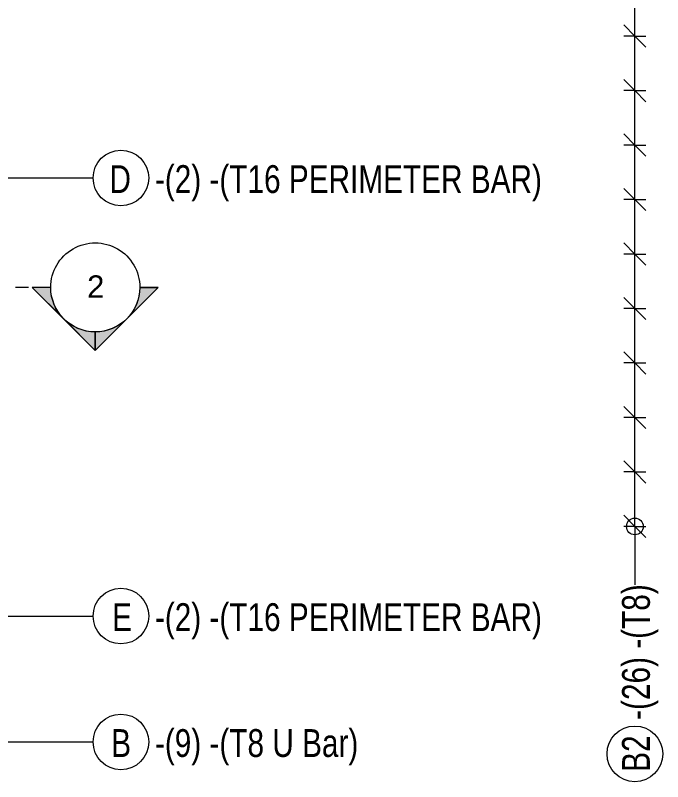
# Model space of a CAD drawing. Header units: millimetres. Extents: x 840 to 20197, y -2485 to 18696.
# Drawn here: x 4343 to 6670, y -2212 to 542 of the extents above; entities that cross this region are included whole.
import ezdxf

# ---------------------------------------------------------------- set-up
doc = ezdxf.new("R2010")
doc.units = ezdxf.units.MM
for name, color, linetype, lineweight in [('A-ANNO-DIMS', 211, 'Continuous', 9), ('A-ANNO-DIMS-40', 211, 'Continuous', 9), ('G-ANNO-SYMB', 111, 'Continuous', 9), ('S-RBAR-IDEN', 171, 'Continuous', 9)]:
    doc.layers.add(name, color=color, linetype=linetype, lineweight=lineweight)
doc.styles.add('Arial_1', font='arial.ttf', dxfattribs={"height": 79.99999999999991})
doc.styles.add('Nirmala UI Semilight', font='NirmalaS.ttf', dxfattribs={"width": 0.8, "height": 99.99999999999993})
doc.dimstyles.new('Arrow_Filled_-_2_5_NI_UI', dxfattribs={"dimscale": 304.8, "dimtxt": 104.7363945578231, "dimasz": 0.2624671916010498, "dimexe": 0.1312335958005249, "dimexo": 0.0625, "dimgap": 0.1312335958005249, "dimtad": 1, "dimdec": 0, "dimzin": 0, "dimdsep": 46, "dimtxsty": 'Nirmala UI Semilight', "dimblk1": 'OBLIQUE', "dimblk2": 'OBLIQUE', "dimsah": 1, "dimcen": 0.09, "dimazin": 0, "dimtfac": 1, "dimtdec": 4, "dimtix": 1, "dimtmove": 0, "dimatfit": 3, "dimfxl": 0.1312335958005249, "dimfxlon": 1, "dimtvp": 1, "dimtolj": 1, "dimtzin": 0, "dimarcsym": 2})

# ---------------------------------------------------------------- blocks, each defined once
blk = doc.blocks.new('M_Rebar Tag_rfa MARK - ARROW-794226-Elevation Front Copy 1')
at = {"layer": 'S-RBAR-IDEN'}
blk.add_circle((4722.476342548553, 4359.001244878372), 100, dxfattribs=at)
blk = doc.blocks.new('DIMBLOCK1-Elevation Front Copy 1')
at = {"layer": 'A-ANNO-DIMS-40'}
for p, q in [((6569.440502818487, -1099.200000000131), (6529.440502818487, -1059.200000000131)), ((6569.440502818487, -1099.200000000131), (6529.440502818487, -1099.200000000131)), ((6569.440502818487, -1295.000000000119), (6569.440502818487, -1099.200000000131)), ((6569.440502818487, -1099.200000000131), (6609.440502818486, -1139.200000000131)), ((6569.440502818487, -1099.200000000131), (6609.440502818486, -1099.200000000131)), ((6569.440502818487, -1295.000000000119), (6529.440502818487, -1255.000000000119)), ((6569.440502818487, -1295.000000000119), (6529.440502818487, -1295.000000000119)), ((6569.440502818487, -1295.000000000119), (6609.440502818486, -1335.000000000119)), ((6569.440502818487, -1295.000000000119), (6609.440502818486, -1295.000000000119))]:
    blk.add_line(p, q, dxfattribs=at)
blk = doc.blocks.new('_Oblique')
at = {"color": 0, "linetype": 'ByBlock', "lineweight": -2}
blk.add_line((-0.5, -0.5), (0.5, 0.5), dxfattribs=at)
blk = doc.blocks.new('DIMBLOCK2-Elevation Front Copy 1')
at = {"layer": 'A-ANNO-DIMS-40'}
for p, q in [((6569.440502818487, -903.400000000142), (6529.440502818487, -863.400000000142)), ((6569.440502818487, -903.400000000142), (6529.440502818487, -903.400000000142)), ((6569.440502818487, -1099.200000000131), (6569.440502818487, -903.400000000142)), ((6569.440502818487, -903.400000000142), (6609.440502818486, -943.400000000142)), ((6569.440502818487, -903.400000000142), (6609.440502818486, -903.400000000142)), ((6569.440502818487, -1099.200000000131), (6529.440502818487, -1059.200000000131)), ((6569.440502818487, -1099.200000000131), (6529.440502818487, -1099.200000000131)), ((6569.440502818487, -1099.200000000131), (6609.440502818486, -1139.200000000131)), ((6569.440502818487, -1099.200000000131), (6609.440502818486, -1099.200000000131))]:
    blk.add_line(p, q, dxfattribs=at)
blk = doc.blocks.new('DIMBLOCK3-Elevation Front Copy 1')
at = {"layer": 'A-ANNO-DIMS-40'}
for p, q in [((6569.440502818487, -707.6000000001537), (6529.440502818487, -667.6000000001537)), ((6569.440502818487, -707.6000000001534), (6529.440502818487, -707.6000000001534)), ((6569.440502818487, -903.400000000142), (6569.440502818487, -707.6000000001537)), ((6569.440502818487, -707.6000000001537), (6609.440502818486, -747.6000000001537)), ((6569.440502818487, -707.6000000001534), (6609.440502818486, -707.6000000001534)), ((6569.440502818487, -903.400000000142), (6529.440502818487, -863.400000000142)), ((6569.440502818487, -903.400000000142), (6529.440502818487, -903.400000000142)), ((6569.440502818487, -903.400000000142), (6609.440502818486, -943.400000000142)), ((6569.440502818487, -903.400000000142), (6609.440502818486, -903.400000000142))]:
    blk.add_line(p, q, dxfattribs=at)
blk = doc.blocks.new('DIMBLOCK4-Elevation Front Copy 1')
at = {"layer": 'A-ANNO-DIMS-40'}
for p, q in [((6569.440502818487, -511.8000000001646), (6529.440502818487, -471.8000000001646)), ((6569.440502818487, -511.8000000001646), (6529.440502818487, -511.8000000001646)), ((6569.440502818487, -707.6000000001537), (6569.440502818487, -511.8000000001646)), ((6569.440502818487, -511.8000000001646), (6609.440502818486, -551.8000000001647)), ((6569.440502818487, -511.8000000001646), (6609.440502818486, -511.8000000001646)), ((6569.440502818487, -707.6000000001537), (6529.440502818487, -667.6000000001537)), ((6569.440502818487, -707.6000000001534), (6529.440502818487, -707.6000000001534)), ((6569.440502818487, -707.6000000001537), (6609.440502818486, -747.6000000001537)), ((6569.440502818487, -707.6000000001534), (6609.440502818486, -707.6000000001534))]:
    blk.add_line(p, q, dxfattribs=at)
blk = doc.blocks.new('DIMBLOCK5-Elevation Front Copy 1')
at = {"layer": 'A-ANNO-DIMS-40'}
for p, q in [((6569.440502818487, -316.0000000001762), (6529.440502818487, -276.0000000001761)), ((6569.440502818487, -316.0000000001763), (6529.440502818487, -316.0000000001763)), ((6569.440502818487, -511.8000000001646), (6569.440502818487, -316.0000000001762)), ((6569.440502818487, -316.0000000001762), (6609.440502818486, -356.0000000001762)), ((6569.440502818487, -316.0000000001763), (6609.440502818486, -316.0000000001763)), ((6569.440502818487, -511.8000000001646), (6529.440502818487, -471.8000000001646)), ((6569.440502818487, -511.8000000001646), (6529.440502818487, -511.8000000001646)), ((6569.440502818487, -511.8000000001646), (6609.440502818486, -551.8000000001647)), ((6569.440502818487, -511.8000000001646), (6609.440502818486, -511.8000000001646))]:
    blk.add_line(p, q, dxfattribs=at)
blk = doc.blocks.new('DIMBLOCK6-Elevation Front Copy 1')
at = {"layer": 'A-ANNO-DIMS-40'}
for p, q in [((6569.440502818487, -120.2000000001876), (6529.440502818487, -80.20000000018761)), ((6569.440502818487, -120.2000000001878), (6529.440502818487, -120.2000000001878)), ((6569.440502818487, -316.0000000001762), (6569.440502818487, -120.2000000001876)), ((6569.440502818487, -120.2000000001876), (6609.440502818486, -160.2000000001876)), ((6569.440502818487, -120.2000000001878), (6609.440502818486, -120.2000000001878)), ((6569.440502818487, -316.0000000001762), (6529.440502818487, -276.0000000001761)), ((6569.440502818487, -316.0000000001763), (6529.440502818487, -316.0000000001763)), ((6569.440502818487, -316.0000000001762), (6609.440502818486, -356.0000000001762)), ((6569.440502818487, -316.0000000001763), (6609.440502818486, -316.0000000001763))]:
    blk.add_line(p, q, dxfattribs=at)
blk = doc.blocks.new('DIMBLOCK7-Elevation Front Copy 1')
at = {"layer": 'A-ANNO-DIMS-40'}
for p, q in [((6569.440502818487, 75.59999999980089), (6529.440502818487, 115.5999999998009)), ((6569.440502818487, 75.59999999980089), (6529.440502818487, 75.59999999980089)), ((6569.440502818487, -120.2000000001876), (6569.440502818487, 75.59999999980089)), ((6569.440502818487, 75.59999999980089), (6609.440502818486, 35.59999999980087)), ((6569.440502818487, 75.59999999980089), (6609.440502818486, 75.59999999980089)), ((6569.440502818487, -120.2000000001876), (6529.440502818487, -80.20000000018761)), ((6569.440502818487, -120.2000000001878), (6529.440502818487, -120.2000000001878)), ((6569.440502818487, -120.2000000001876), (6609.440502818486, -160.2000000001876)), ((6569.440502818487, -120.2000000001878), (6609.440502818486, -120.2000000001878))]:
    blk.add_line(p, q, dxfattribs=at)
blk = doc.blocks.new('DIMBLOCK8-Elevation Front Copy 1')
at = {"layer": 'A-ANNO-DIMS-40'}
for p, q in [((6569.440502818487, 271.3999999997894), (6529.440502818487, 311.3999999997894)), ((6569.440502818487, 271.3999999997894), (6529.440502818487, 271.3999999997894)), ((6569.440502818487, 75.59999999980089), (6569.440502818487, 271.3999999997894)), ((6569.440502818487, 271.3999999997894), (6609.440502818486, 231.3999999997894)), ((6569.440502818487, 271.3999999997894), (6609.440502818486, 271.3999999997894)), ((6569.440502818487, 75.59999999980089), (6529.440502818487, 115.5999999998009)), ((6569.440502818487, 75.59999999980089), (6529.440502818487, 75.59999999980089)), ((6569.440502818487, 75.59999999980089), (6609.440502818486, 35.59999999980087)), ((6569.440502818487, 75.59999999980089), (6609.440502818486, 75.59999999980089))]:
    blk.add_line(p, q, dxfattribs=at)
blk = doc.blocks.new('DIMBLOCK9-Elevation Front Copy 1')
at = {"layer": 'A-ANNO-DIMS-40'}
for p, q in [((6569.440502818487, 467.1999999997774), (6529.440502818487, 507.1999999997774)), ((6569.440502818487, 467.1999999997777), (6529.440502818487, 467.1999999997777)), ((6569.440502818487, 271.3999999997894), (6569.440502818487, 467.1999999997774)), ((6569.440502818487, 467.1999999997774), (6609.440502818486, 427.1999999997773)), ((6569.440502818487, 467.1999999997777), (6609.440502818486, 467.1999999997777)), ((6569.440502818487, 271.3999999997894), (6529.440502818487, 311.3999999997894)), ((6569.440502818487, 271.3999999997894), (6529.440502818487, 271.3999999997894)), ((6569.440502818487, 271.3999999997894), (6609.440502818486, 231.3999999997894)), ((6569.440502818487, 271.3999999997894), (6609.440502818486, 271.3999999997894))]:
    blk.add_line(p, q, dxfattribs=at)
blk = doc.blocks.new('DIMBLOCK10-Elevation Front Copy 1')
at = {"layer": 'A-ANNO-DIMS-40'}
for p, q in [((6569.440502818487, 662.9999999997665), (6529.440502818487, 702.9999999997664)), ((6569.440502818487, 662.9999999997665), (6529.440502818487, 662.9999999997665)), ((6569.440502818487, 467.1999999997774), (6569.440502818487, 662.9999999997665)), ((6569.440502818487, 662.9999999997665), (6609.440502818486, 622.9999999997665)), ((6569.440502818487, 662.9999999997665), (6609.440502818486, 662.9999999997665)), ((6569.440502818487, 467.1999999997774), (6529.440502818487, 507.1999999997774)), ((6569.440502818487, 467.1999999997777), (6529.440502818487, 467.1999999997777)), ((6569.440502818487, 467.1999999997774), (6609.440502818486, 427.1999999997773)), ((6569.440502818487, 467.1999999997777), (6609.440502818486, 467.1999999997777))]:
    blk.add_line(p, q, dxfattribs=at)
blk = doc.blocks.new('DIMBLOCK26-Elevation Front Copy 1')
at = {"layer": 'A-ANNO-DIMS-40'}
for p, q in [((6569.440502818487, 3599.999999999594), (6529.440502818487, 3639.999999999594)), ((6569.440502818487, 3599.999999999594), (6529.440502818487, 3599.999999999594)), ((6569.440502818487, -1295.000000000119), (6569.440502818487, 3599.999999999594)), ((6569.440502818487, 3404.199999999606), (6569.440502818487, 3599.999999999594)), ((6569.440502818487, 3599.999999999594), (6609.440502818486, 3559.999999999594)), ((6569.440502818487, 3599.999999999594), (6609.440502818486, 3599.999999999594)), ((6569.440502818487, 3404.199999999606), (6529.440502818487, 3444.199999999606)), ((6569.440502818487, 3404.199999999606), (6529.440502818487, 3404.199999999606)), ((6569.440502818487, 3208.399999999617), (6569.440502818487, 3404.199999999606)), ((6569.440502818487, 3404.199999999606), (6609.440502818486, 3364.199999999606)), ((6569.440502818487, 3404.199999999606), (6609.440502818486, 3404.199999999606)), ((6569.440502818487, 3208.399999999617), (6529.440502818487, 3248.399999999617)), ((6569.440502818487, 3208.399999999617), (6529.440502818487, 3208.399999999617)), ((6569.440502818487, 3012.599999999629), (6569.440502818487, 3208.399999999617)), ((6569.440502818487, 3208.399999999617), (6609.440502818486, 3168.399999999617)), ((6569.440502818487, 3208.399999999617), (6609.440502818486, 3208.399999999617)), ((6569.440502818487, 3012.599999999629), (6529.440502818487, 3052.599999999629)), ((6569.440502818487, 3012.599999999629), (6529.440502818487, 3012.599999999629)), ((6569.440502818487, 2816.79999999964), (6569.440502818487, 3012.599999999629)), ((6569.440502818487, 3012.599999999629), (6609.440502818486, 2972.599999999629)), ((6569.440502818487, 3012.599999999629), (6609.440502818486, 3012.599999999629)), ((6569.440502818487, 2816.79999999964), (6529.440502818487, 2856.79999999964)), ((6569.440502818487, 2816.79999999964), (6529.440502818487, 2816.79999999964)), ((6569.440502818487, 2620.999999999652), (6569.440502818487, 2816.79999999964)), ((6569.440502818487, 2816.79999999964), (6609.440502818486, 2776.79999999964)), ((6569.440502818487, 2816.79999999964), (6609.440502818486, 2816.79999999964)), ((6569.440502818487, 2620.999999999652), (6529.440502818487, 2660.999999999652)), ((6569.440502818487, 2620.999999999652), (6529.440502818487, 2620.999999999652)), ((6569.440502818487, 2425.199999999663), (6569.440502818487, 2620.999999999652)), ((6569.440502818487, 2620.999999999652), (6609.440502818486, 2580.999999999652)), ((6569.440502818487, 2620.999999999652), (6609.440502818486, 2620.999999999652)), ((6569.440502818487, 2425.199999999663), (6529.440502818487, 2465.199999999663)), ((6569.440502818487, 2425.199999999663), (6529.440502818487, 2425.199999999663)), ((6569.440502818487, 2229.399999999675), (6569.440502818487, 2425.199999999663)), ((6569.440502818487, 2425.199999999663), (6609.440502818486, 2385.199999999663)), ((6569.440502818487, 2425.199999999663), (6609.440502818486, 2425.199999999663)), ((6569.440502818487, 2229.399999999675), (6529.440502818487, 2269.399999999675)), ((6569.440502818487, 2229.399999999674), (6529.440502818487, 2229.399999999674)), ((6569.440502818487, 2033.599999999686), (6569.440502818487, 2229.399999999675)), ((6569.440502818487, 2229.399999999675), (6609.440502818486, 2189.399999999675)), ((6569.440502818487, 2229.399999999674), (6609.440502818486, 2229.399999999674)), ((6569.440502818487, 2033.599999999686), (6529.440502818487, 2073.599999999686)), ((6569.440502818487, 2033.599999999686), (6529.440502818487, 2033.599999999686)), ((6569.440502818487, 1837.799999999698), (6569.440502818487, 2033.599999999686)), ((6569.440502818487, 2033.599999999686), (6609.440502818486, 1993.599999999686)), ((6569.440502818487, 2033.599999999686), (6609.440502818486, 2033.599999999686)), ((6569.440502818487, 1837.799999999698), (6529.440502818487, 1877.799999999698)), ((6569.440502818487, 1837.799999999698), (6529.440502818487, 1837.799999999698)), ((6569.440502818487, 1641.999999999709), (6569.440502818487, 1837.799999999698)), ((6569.440502818487, 1837.799999999698), (6609.440502818486, 1797.799999999698)), ((6569.440502818487, 1837.799999999698), (6609.440502818486, 1837.799999999698)), ((6569.440502818487, 1641.999999999709), (6529.440502818487, 1681.999999999709)), ((6569.440502818487, 1641.999999999709), (6529.440502818487, 1641.999999999709)), ((6569.440502818487, 1446.199999999721), (6569.440502818487, 1641.999999999709)), ((6569.440502818487, 1641.999999999709), (6609.440502818486, 1601.999999999709)), ((6569.440502818487, 1641.999999999709), (6609.440502818486, 1641.999999999709)), ((6569.440502818487, 1446.199999999721), (6529.440502818487, 1486.199999999721)), ((6569.440502818487, 1446.199999999721), (6529.440502818487, 1446.199999999721)), ((6569.440502818487, 1250.399999999732), (6569.440502818487, 1446.199999999721)), ((6569.440502818487, 1446.199999999721), (6609.440502818486, 1406.199999999721)), ((6569.440502818487, 1446.199999999721), (6609.440502818486, 1446.199999999721)), ((6569.440502818487, 1250.399999999732), (6529.440502818487, 1290.399999999732)), ((6569.440502818487, 1250.399999999732), (6529.440502818487, 1250.399999999732)), ((6569.440502818487, 1054.599999999744), (6569.440502818487, 1250.399999999732)), ((6569.440502818487, 1250.399999999732), (6609.440502818486, 1210.399999999732)), ((6569.440502818487, 1250.399999999732), (6609.440502818486, 1250.399999999732)), ((6569.440502818487, 1054.599999999744), (6529.440502818487, 1094.599999999744)), ((6569.440502818487, 1054.599999999743), (6529.440502818487, 1054.599999999743)), ((6569.440502818487, 858.799999999755), (6569.440502818487, 1054.599999999744)), ((6569.440502818487, 1054.599999999744), (6609.440502818486, 1014.599999999744)), ((6569.440502818487, 1054.599999999743), (6609.440502818486, 1054.599999999743)), ((6569.440502818487, 858.799999999755), (6529.440502818487, 898.799999999755)), ((6569.440502818487, 858.799999999755), (6529.440502818487, 858.799999999755)), ((6569.440502818487, 662.9999999997665), (6569.440502818487, 858.799999999755)), ((6569.440502818487, 858.799999999755), (6609.440502818486, 818.799999999755)), ((6569.440502818487, 858.799999999755), (6609.440502818486, 858.799999999755)), ((6569.440502818487, 662.9999999997665), (6529.440502818487, 702.9999999997664)), ((6569.440502818487, 662.9999999997665), (6529.440502818487, 662.9999999997665)), ((6569.440502818487, 467.1999999997774), (6569.440502818487, 662.9999999997665)), ((6569.440502818487, 662.9999999997665), (6609.440502818486, 622.9999999997665)), ((6569.440502818487, 662.9999999997665), (6609.440502818486, 662.9999999997665)), ((6569.440502818487, 467.1999999997774), (6529.440502818487, 507.1999999997774)), ((6569.440502818487, 467.1999999997777), (6529.440502818487, 467.1999999997777)), ((6569.440502818487, 271.3999999997894), (6569.440502818487, 467.1999999997774)), ((6569.440502818487, 467.1999999997774), (6609.440502818486, 427.1999999997773)), ((6569.440502818487, 467.1999999997777), (6609.440502818486, 467.1999999997777)), ((6569.440502818487, 271.3999999997894), (6529.440502818487, 311.3999999997894)), ((6569.440502818487, 271.3999999997894), (6529.440502818487, 271.3999999997894)), ((6569.440502818487, 75.59999999980089), (6569.440502818487, 271.3999999997894)), ((6569.440502818487, 271.3999999997894), (6609.440502818486, 231.3999999997894)), ((6569.440502818487, 271.3999999997894), (6609.440502818486, 271.3999999997894)), ((6569.440502818487, 75.59999999980089), (6529.440502818487, 115.5999999998009)), ((6569.440502818487, 75.59999999980089), (6529.440502818487, 75.59999999980089)), ((6569.440502818487, -120.2000000001876), (6569.440502818487, 75.59999999980089)), ((6569.440502818487, 75.59999999980089), (6609.440502818486, 35.59999999980087)), ((6569.440502818487, 75.59999999980089), (6609.440502818486, 75.59999999980089)), ((6569.440502818487, -120.2000000001876), (6529.440502818487, -80.20000000018761)), ((6569.440502818487, -120.2000000001878), (6529.440502818487, -120.2000000001878)), ((6569.440502818487, -316.0000000001762), (6569.440502818487, -120.2000000001876)), ((6569.440502818487, -120.2000000001876), (6609.440502818486, -160.2000000001876)), ((6569.440502818487, -120.2000000001878), (6609.440502818486, -120.2000000001878)), ((6569.440502818487, -316.0000000001762), (6529.440502818487, -276.0000000001761)), ((6569.440502818487, -316.0000000001763), (6529.440502818487, -316.0000000001763)), ((6569.440502818487, -511.8000000001646), (6569.440502818487, -316.0000000001762)), ((6569.440502818487, -316.0000000001762), (6609.440502818486, -356.0000000001762)), ((6569.440502818487, -316.0000000001763), (6609.440502818486, -316.0000000001763)), ((6569.440502818487, -511.8000000001646), (6529.440502818487, -471.8000000001646)), ((6569.440502818487, -511.8000000001646), (6529.440502818487, -511.8000000001646)), ((6569.440502818487, -707.6000000001537), (6569.440502818487, -511.8000000001646)), ((6569.440502818487, -511.8000000001646), (6609.440502818486, -551.8000000001647)), ((6569.440502818487, -511.8000000001646), (6609.440502818486, -511.8000000001646)), ((6569.440502818487, -707.6000000001537), (6529.440502818487, -667.6000000001537)), ((6569.440502818487, -707.6000000001534), (6529.440502818487, -707.6000000001534)), ((6569.440502818487, -903.400000000142), (6569.440502818487, -707.6000000001537)), ((6569.440502818487, -707.6000000001537), (6609.440502818486, -747.6000000001537)), ((6569.440502818487, -707.6000000001534), (6609.440502818486, -707.6000000001534)), ((6569.440502818487, -903.400000000142), (6529.440502818487, -863.400000000142)), ((6569.440502818487, -903.400000000142), (6529.440502818487, -903.400000000142)), ((6569.440502818487, -1099.200000000131), (6569.440502818487, -903.400000000142)), ((6569.440502818487, -903.400000000142), (6609.440502818486, -943.400000000142)), ((6569.440502818487, -903.400000000142), (6609.440502818486, -903.400000000142)), ((6569.440502818487, -1099.200000000131), (6529.440502818487, -1059.200000000131)), ((6569.440502818487, -1099.200000000131), (6529.440502818487, -1099.200000000131)), ((6569.440502818487, -1295.000000000119), (6569.440502818487, -1099.200000000131)), ((6569.440502818487, -1099.200000000131), (6609.440502818486, -1139.200000000131)), ((6569.440502818487, -1099.200000000131), (6609.440502818486, -1099.200000000131)), ((6569.440502818487, -1295.000000000119), (6529.440502818487, -1255.000000000119)), ((6569.440502818487, -1295.000000000119), (6529.440502818487, -1295.000000000119)), ((6569.440502818487, -1295.000000000119), (6609.440502818486, -1335.000000000119)), ((6569.440502818487, -1295.000000000119), (6609.440502818486, -1295.000000000119))]:
    blk.add_line(p, q, dxfattribs=at)
blk = doc.blocks.new('_None')
blk = doc.blocks.new('M_Rebar Tag_rfa MARK - DOT 1_5-794230-Elevation Front Copy 1')
at = {"layer": 'S-RBAR-IDEN'}
blk.add_circle((4722.476342548553, 5189.164686370261), 100, dxfattribs=at)
blk = doc.blocks.new('Detail View - M_Section Head - Filled SHOP DWG-1002450-Elevation Front Copy 1')
at = {"layer": 'G-ANNO-SYMB'}
h = blk.add_hatch(color=256, dxfattribs=at)
edge = h.paths.add_edge_path()
edge.add_line((3478.703100847913, 5036.555536681551), (3365.566015858065, 4923.418451691707))
edge.add_arc((3478.703100847911, 4810.281366701857), 160.0000000000002, 89.9999999999996, 134.9999999999994, ccw=False)
edge.add_line((3478.703100847913, 4970.281366701857), (3478.703100847913, 5036.555536681551))
h = blk.add_hatch(color=256, dxfattribs=at)
edge = h.paths.add_edge_path()
edge.add_line((3252.428930868218, 4810.281366701862), (3318.703100847911, 4810.28136670186))
edge.add_arc((3478.703100847912, 4810.281366701857), 160.000000000001, 134.9999999999999, 179.9999999999994, ccw=False)
edge.add_line((3365.566015858064, 4923.418451691706), (3252.428930868218, 4810.281366701862))
h = blk.add_hatch(color=256, dxfattribs=at)
edge = h.paths.add_edge_path()
edge.add_line((3252.428930868218, 4810.281366701857), (3365.566015858063, 4697.144281712011))
edge.add_arc((3478.703100847912, 4810.281366701859), 160.000000000001, 180.0000000000003, 224.9999999999996, ccw=False)
edge.add_line((3318.703100847911, 4810.281366701857), (3252.428930868218, 4810.281366701857))
h = blk.add_hatch(color=256, dxfattribs=at)
edge = h.paths.add_edge_path()
edge.add_line((3478.70310084791, 4584.007196722166), (3478.70310084791, 4650.281366701859))
edge.add_arc((3478.703100847911, 4810.281366701858), 159.9999999999997, 224.9999999999997, 269.99999999999966, ccw=False)
edge.add_line((3365.566015858063, 4697.144281712011), (3478.703100847909, 4584.007196722166))
for p, q in [((3252.428930868216, 4810.281366701859), (3478.703100847913, 5036.55553668155)), ((3365.566015858065, 4923.418451691707), (3478.703100847913, 5036.555536681551)), ((3478.703100847913, 4970.281366701859), (3478.703100847913, 5036.55553668155)), ((3478.703100847913, 5036.555536681551), (3478.703100847913, 4970.281366701857)), ((3252.428930868218, 4810.281366701862), (3365.566015858064, 4923.418451691706)), ((3252.428930868216, 4810.281366701859), (3478.70310084791, 4584.007196722165)), ((3318.703100847911, 4810.28136670186), (3252.428930868218, 4810.281366701862)), ((3252.428930868218, 4810.281366701857), (3318.703100847911, 4810.281366701857)), ((3365.566015858063, 4697.144281712011), (3252.428930868218, 4810.281366701857)), ((3478.703100847909, 4584.007196722166), (3365.566015858063, 4697.144281712011)), ((3478.703100847911, 4650.281366701859), (3478.70310084791, 4584.007196722165)), ((3478.70310084791, 4650.281366701859), (3478.70310084791, 4584.007196722166))]:
    blk.add_line(p, q, dxfattribs=at)
for centre, radius, start, end in [((3478.703100847911, 4810.281366701859), 160.0000000000002, 90.00000000000007, 269.9999999999996), ((3478.703100847911, 4810.281366701857), 160.0000000000002, 89.99999999999926, 134.9999999999991), ((3478.703100847911, 4810.281366701859), 159.9999999999998, 269.9999999999994, 89.99999999999977), ((3478.703100847912, 4810.281366701857), 160.000000000001, 134.9999999999996, 179.999999999999), ((3478.703100847912, 4810.281366701859), 160.000000000001, 179.9999999999999, 224.9999999999992), ((3478.703100847911, 4810.281366701858), 159.9999999999997, 224.9999999999993, 269.9999999999993)]:
    blk.add_arc(centre, radius, start, end, dxfattribs=at)

msp = doc.modelspace()

# ---------------------------------------------------------------- linework, layer by layer
at = {"layer": 'G-ANNO-SYMB'}
msp.add_line((4390.262670602359, -435.9040000004312), (4343.503986060707, -435.9040000004312), dxfattribs=at)
at = {"layer": 'S-RBAR-IDEN'}
for p, q in [((4218.552912824234, -42.78740924905824), (4622.476342548558, -42.78740924905825)), ((6569.566370354195, -1294.99197835635), (6569.566370354195, -1505.242154023312)), ((4156.57277352761, -1616.995746033336), (4622.476342548557, -1616.995746033336)), ((4206.052912824235, -2069.528709389025), (4622.476342548557, -2069.528709389025))]:
    msp.add_line(p, q, dxfattribs=at)
msp.add_circle((6569.566370354195, -1294.99197835635), 30, dxfattribs=at)

# ---------------------------------------------------------------- block references
at = {"layer": 'G-ANNO-SYMB', "extrusion": (0, 0, -1), "rotation": 90.00000000000038}
msp.add_blockref('Detail View - M_Section Head - Filled SHOP DWG-1002450-Elevation Front Copy 1', (180.0186960995275, -3914.607100848312), dxfattribs=at)
at = {"layer": 'S-RBAR-IDEN'}
for name, p in [('M_Rebar Tag_rfa MARK - ARROW-794226-Elevation Front Copy 1', (0, -4401.788654127432)), ('M_Rebar Tag_rfa MARK - ARROW-794226-Elevation Front Copy 1', (0, -5975.99699091171)), ('M_Rebar Tag_rfa MARK - DOT 1_5-794230-Elevation Front Copy 1', (0, -7258.693395759286))]:
    msp.add_blockref(name, p, dxfattribs=at)
at = {"layer": 'S-RBAR-IDEN', "rotation": 89.99999999999991}
msp.add_blockref('M_Rebar Tag_rfa MARK - DOT 1_5-794230-Elevation Front Copy 1', (11758.73105672445, -6834.729842685497), dxfattribs=at)

# ---------------------------------------------------------------- texts
at = {"layer": 'G-ANNO-SYMB', "insert": (4600.909493669006, -392.8369205924402), "char_height": 79.99999999999991, "width": 76.96199999999993, "attachment_point": 1, "style": 'Arial_1'}
msp.add_mtext('2', dxfattribs=at)
at = {"layer": 'S-RBAR-IDEN', "char_height": 99.99999999999993, "attachment_point": 1, "style": 'Nirmala UI Semilight'}
for s, insert, width in [('D', (4681.227174709423, 3.294491079724674), 92.35439999999991), ('-(2) -(T16 PERIMETER BAR)', (4844.687688662179, 3.294491079724674), 1546.936199999999), ('-(2) -(T16 PERIMETER BAR)', (4844.687688662179, -1570.913845704553), 1546.936199999999), ('E', (4690.827174709422, -1570.913845704553), 69.26579999999994), ('B', (4687.627174709422, -2023.446809060242), 76.96199999999993), ('-(9) -(T8 U Bar)', (4844.687688662179, -2023.446809060242), 872.2359999999993)]:
    msp.add_mtext(s, dxfattribs=dict(at, insert=insert, width=width))
at = {"layer": 'S-RBAR-IDEN', "char_height": 99.99999999999993, "attachment_point": 1, "rotation": 90, "style": 'Nirmala UI Semilight'}
for s, insert, width in [('-(26) -(T8)', (6523.484470025412, -1990.042154023311), 584.9111999999994), ('B2', (6523.484470025412, -2176.702667976068), 148.7931999999999)]:
    msp.add_mtext(s, dxfattribs=dict(at, insert=insert, width=width))

# ---------------------------------------------------------------- dimensions: what is measured, and where the dimension line sits
at = {"layer": 'A-ANNO-DIMS'}
for base, p1, p2, text, override, picture, middle in [((6569.440502818491, 3599.999999999596), (6529.440502818487, -1295.000000000119), (6529.440502818487, 3599.999999999594), '4895', {"dimpost": '<>', "dimblk1": 'None', "dimblk2": 'None', "dimsah": 1, "dimfxl": 4894.999999999714}, 'DIMBLOCK26-Elevation Front Copy 1', (6477.731995033266, 1152.499999999736)), ((6569.440502818491, 662.9999999997667), (6529.440502818487, 467.1999999997777), (6529.440502818487, 662.9999999997665), ' ', {"dimpost": '<>', "dimfxl": 195.7999999999888}, 'DIMBLOCK10-Elevation Front Copy 1', (6569.440502818489, 565.0999999997703)), ((6569.440502818491, 467.1999999997779), (6529.440502818487, 271.3999999997894), (6529.440502818487, 467.1999999997777), ' ', {"dimpost": '<>', "dimfxl": 195.7999999999882}, 'DIMBLOCK9-Elevation Front Copy 1', (6569.440502818489, 369.2999999997817)), ((6569.440502818491, 271.3999999997895), (6529.440502818487, 75.59999999980089), (6529.440502818487, 271.3999999997894), ' ', {"dimpost": '<>', "dimfxl": 195.7999999999885}, 'DIMBLOCK8-Elevation Front Copy 1', (6569.440502818489, 173.4999999997933)), ((6569.440502818491, 75.59999999980093), (6529.440502818487, -120.2000000001878), (6529.440502818487, 75.59999999980089), ' ', {"dimpost": '<>', "dimfxl": 195.7999999999886}, 'DIMBLOCK7-Elevation Front Copy 1', (6569.440502818489, -22.30000000019529)), ((6569.440502818491, -120.2000000001878), (6529.440502818487, -316.0000000001763), (6529.440502818487, -120.2000000001878), ' ', {"dimpost": '<>', "dimfxl": 195.7999999999885}, 'DIMBLOCK6-Elevation Front Copy 1', (6569.440502818489, -218.1000000001839)), ((6569.440502818491, -316.0000000001764), (6529.440502818487, -511.8000000001646), (6529.440502818487, -316.0000000001763), ' ', {"dimpost": '<>', "dimfxl": 195.7999999999884}, 'DIMBLOCK5-Elevation Front Copy 1', (6569.440502818489, -413.9000000001724)), ((6569.440502818491, -511.8000000001649), (6529.440502818487, -707.6000000001534), (6529.440502818487, -511.8000000001646), ' ', {"dimpost": '<>', "dimfxl": 195.7999999999888}, 'DIMBLOCK4-Elevation Front Copy 1', (6569.440502818489, -609.700000000161)), ((6569.440502818491, -707.6000000001536), (6529.440502818487, -903.400000000142), (6529.440502818487, -707.6000000001534), ' ', {"dimpost": '<>', "dimfxl": 195.7999999999886}, 'DIMBLOCK3-Elevation Front Copy 1', (6569.440502818489, -805.5000000001498)), ((6569.440502818491, -903.4000000001424), (6529.440502818487, -1099.200000000131), (6529.440502818487, -903.400000000142), ' ', {"dimpost": '<>', "dimfxl": 195.7999999999886}, 'DIMBLOCK2-Elevation Front Copy 1', (6569.440502818489, -1001.300000000138)), ((6569.440502818491, -1099.200000000131), (6529.440502818487, -1295.000000000119), (6529.440502818487, -1099.200000000131), ' ', {"dimpost": '<>', "dimfxl": 195.7999999999884}, 'DIMBLOCK1-Elevation Front Copy 1', (6569.440502818489, -1197.100000000127))]:
    dim = msp.add_linear_dim(base=base, p1=p1, p2=p2, angle=89.99999999999991, text=text, dimstyle='Arrow_Filled_-_2_5_NI_UI', override=override, dxfattribs=at)
    dim.commit()
    dim.dimension.update_dxf_attribs({"geometry": picture, "text_midpoint": middle})

doc.saveas('drawing.dxf')
